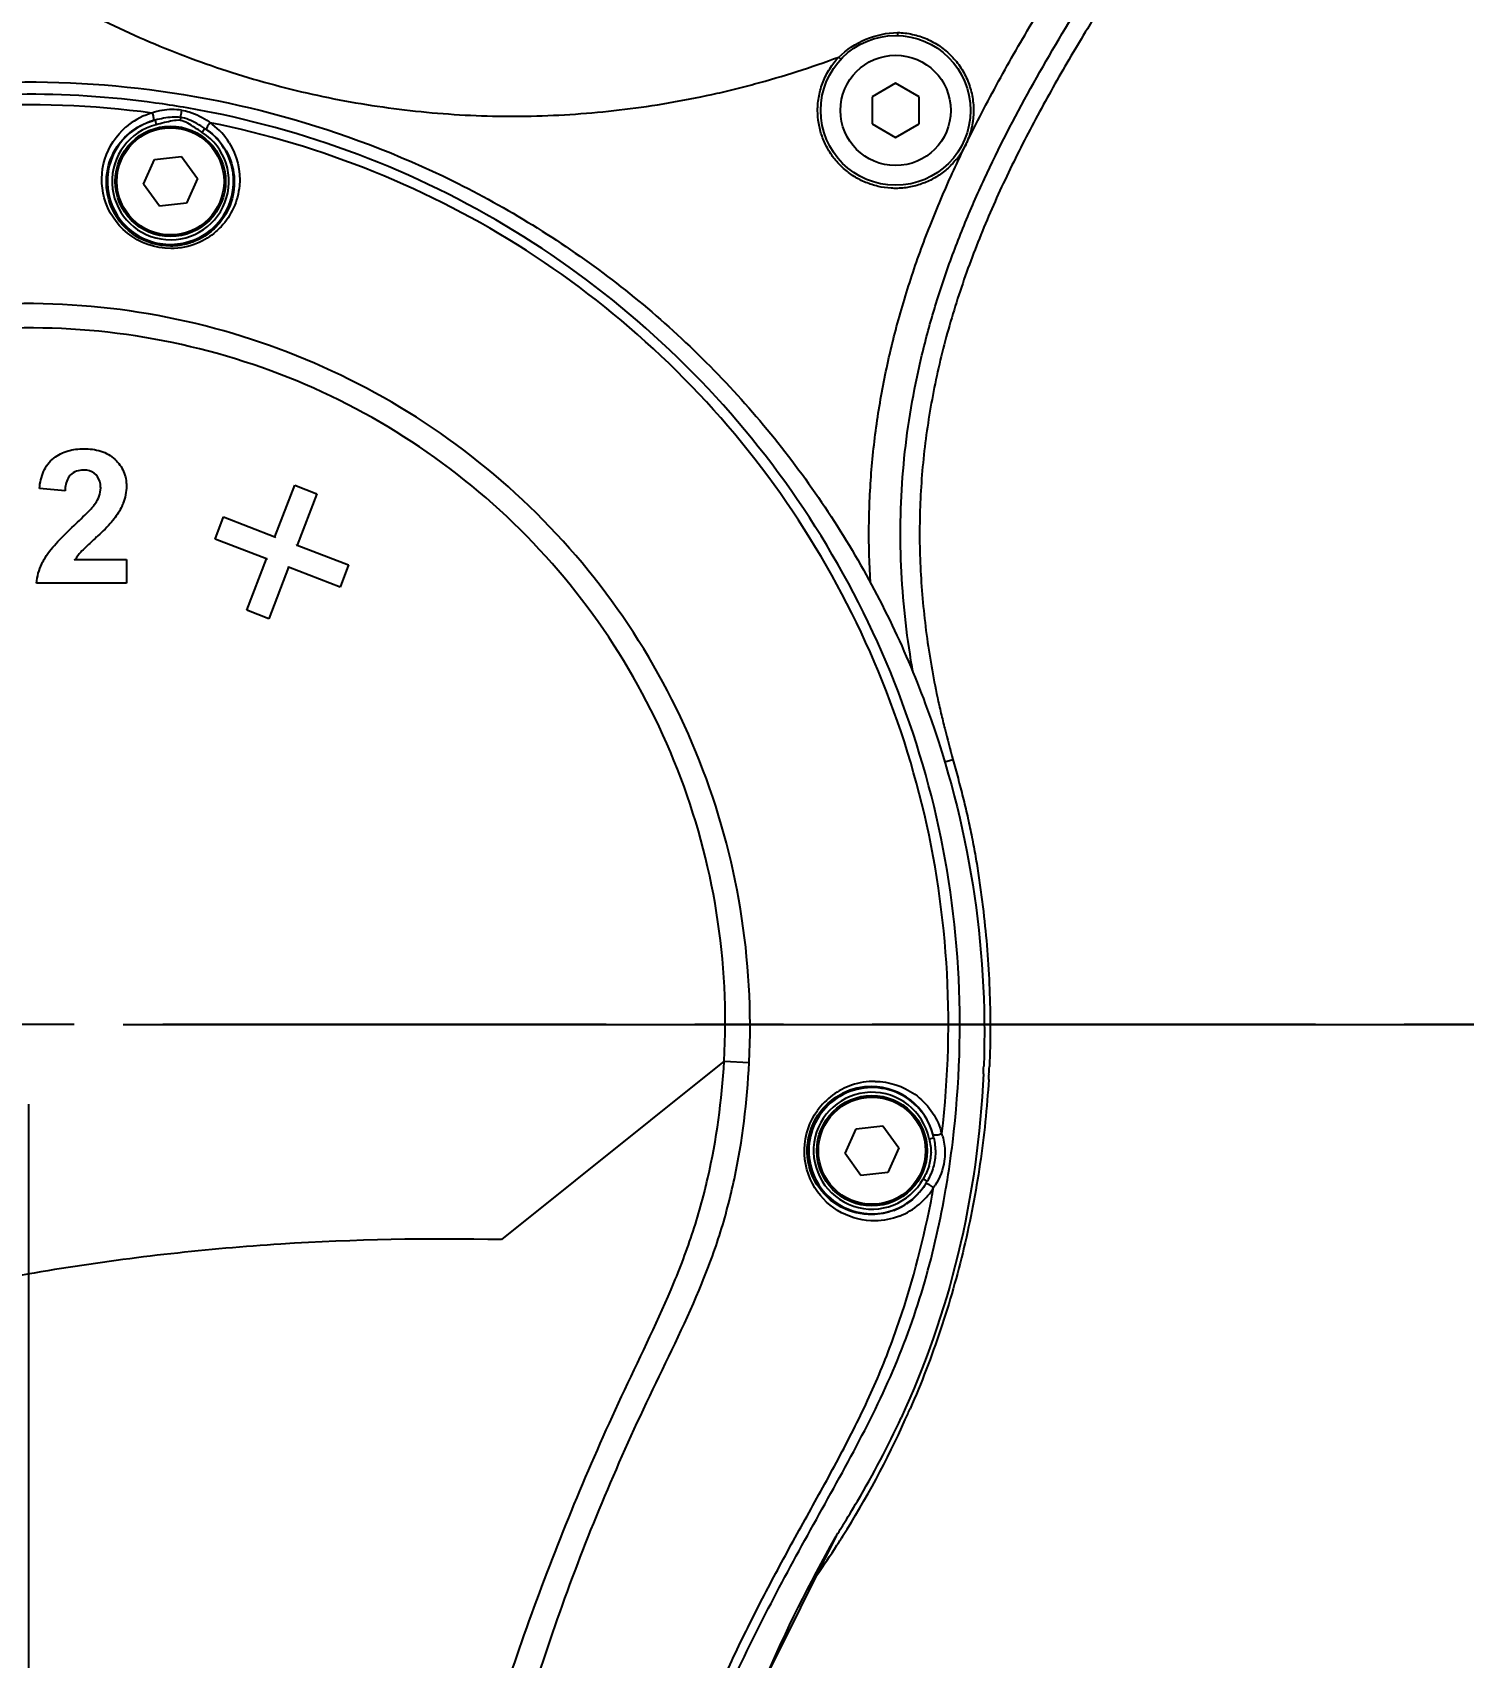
# Model space of a CAD drawing. Header units: millimetres. Extents: x 5828 to 6704, y 123 to 421.
# Drawn here: x 6431.87 to 6437.92, y 252.72 to 259.59 of the extents above; entities that cross this region are included whole.
import ezdxf

# ---------------------------------------------------------------- set-up
doc = ezdxf.new("R2010")
doc.units = ezdxf.units.MM
doc.linetypes.add('CENTER', pattern=[0.6, 0.375, -0.075, 0.075, -0.075])
for name, color, linetype in [('中心线', 7, 'Continuous'), ('外形图', 7, 'Continuous'), ('尺寸标注', 7, 'Continuous')]:
    doc.layers.add(name, color=color, linetype=linetype)
doc.styles.add('微软雅黑', font='msyh.ttc', dxfattribs={"height": 1.5})
doc.dimstyles.new('尺寸标注_1_15比例', dxfattribs={"dimtxt": 1.5, "dimasz": 1.25, "dimexe": 0.5, "dimexo": 0.4, "dimgap": 0.5, "dimtad": 1, "dimdec": 1, "dimlfac": 15, "dimdsep": 46, "dimtxsty": '微软雅黑', "dimcen": 0.09, "dimadec": 0, "dimazin": 0, "dimtp": 0.01, "dimtm": 0.01, "dimtfac": 1, "dimtdec": 1, "dimtofl": 0, "dimtmove": 0, "dimatfit": 3, "dimfxl": 1, "dimtolj": 1, "dimarcsym": 0})

# ---------------------------------------------------------------- blocks, each defined once
blk = doc.blocks.new('*D782')
at = {"layer": 'Defpoints', "color": 0}
for p in [(6420.543, 277.9758), (6438.7833, 233.3949), (6456.6042, 233.3949)]:
    blk.add_point(p, dxfattribs=at)
at = {"layer": '尺寸标注', "color": 0, "lineweight": -2}
for p, q in [((6420.943, 277.9758), (6457.1042, 277.9758)), ((6456.6042, 276.7258), (6456.6042, 234.6449)), ((6439.1833, 233.3949), (6457.1042, 233.3949))]:
    blk.add_line(p, q, dxfattribs=at)
at = {"layer": '尺寸标注', "color": 0}
for points in [[(6456.8126, 276.7258), (6456.3959, 276.7258), (6456.6042, 277.9758)], [(6456.3959, 234.6449), (6456.8126, 234.6449), (6456.6042, 233.3949)]]:
    blk.add_solid(points, dxfattribs=at)
at = {"layer": '尺寸标注', "color": 0, "insert": (6455.3291, 255.6854), "char_height": 1.5, "attachment_point": 5, "rotation": 90, "style": '微软雅黑'}
blk.add_mtext('\\A1;\\A1;668.8', dxfattribs=at)
blk = doc.blocks.new('*D808')
at = {"layer": 'Defpoints', "color": 0}
for p in [(6431.8498, 255.3949), (6441.1977, 255.3949), (6434.1165, 246.0616)]:
    blk.add_point(p, dxfattribs=at)
at = {"layer": '尺寸标注', "color": 0, "lineweight": -2}
for p, q in [((6432.2498, 255.3949), (6441.6977, 255.3949)), ((6441.1977, 247.3116), (6441.1977, 254.1449)), ((6434.5165, 246.0616), (6441.6977, 246.0616))]:
    blk.add_line(p, q, dxfattribs=at)
at = {"layer": '尺寸标注', "color": 0}
for points in [[(6441.4061, 254.1449), (6440.9894, 254.1449), (6441.1977, 255.3949)], [(6440.9894, 247.3116), (6441.4061, 247.3116), (6441.1977, 246.0616)]]:
    blk.add_solid(points, dxfattribs=at)
at = {"layer": '尺寸标注', "color": 0, "insert": (6439.9187, 250.6458), "char_height": 1.5, "attachment_point": 5, "rotation": 90, "style": '微软雅黑'}
blk.add_mtext('\\A1;140', dxfattribs=at)
blk = doc.blocks.new('*D809')
at = {"layer": 'Defpoints', "color": 0}
for p in [(6431.8498, 255.3949), (6431.8498, 248.6615), (6428.9165, 246.0616)]:
    blk.add_point(p, dxfattribs=at)
at = {"layer": '尺寸标注', "color": 0, "lineweight": -2}
for p, q in [((6431.8498, 254.9949), (6431.8498, 248.1615)), ((6428.9165, 246.4616), (6428.9165, 249.1615)), ((6427.6665, 248.6615), (6422.7661, 248.6615)), ((6433.0998, 248.6615), (6434.3498, 248.6615))]:
    blk.add_line(p, q, dxfattribs=at)
at = {"layer": '尺寸标注', "color": 0}
for points in [[(6427.6665, 248.4531), (6427.6665, 248.8698), (6428.9165, 248.6615)], [(6433.0998, 248.8698), (6433.0998, 248.4531), (6431.8498, 248.6615)]]:
    blk.add_solid(points, dxfattribs=at)
at = {"layer": '尺寸标注', "color": 0, "insert": (6424.402, 249.9115), "char_height": 1.5, "attachment_point": 5, "style": '微软雅黑'}
blk.add_mtext('\\A1;44', dxfattribs=at)
blk = doc.blocks.new('*D810')
at = {"layer": 'Defpoints', "color": 0}
for p in [(6431.8498, 255.4588), (6431.8498, 252.0791), (6434.1165, 246.0616)]:
    blk.add_point(p, dxfattribs=at)
at = {"layer": '尺寸标注', "color": 0, "lineweight": -2}
for p, q in [((6431.8498, 255.0588), (6431.8498, 251.5791)), ((6434.1165, 246.4616), (6434.1165, 252.5791)), ((6430.5998, 252.0791), (6422.9124, 252.0791)), ((6435.3665, 252.0791), (6436.6165, 252.0791))]:
    blk.add_line(p, q, dxfattribs=at)
at = {"layer": '尺寸标注', "color": 0}
for points in [[(6430.5998, 251.8708), (6430.5998, 252.2874), (6431.8498, 252.0791)], [(6435.3665, 252.2874), (6435.3665, 251.8708), (6434.1165, 252.0791)]]:
    blk.add_solid(points, dxfattribs=at)
at = {"layer": '尺寸标注', "color": 0, "insert": (6424.4873, 253.3543), "char_height": 1.5, "attachment_point": 5, "style": '微软雅黑'}
blk.add_mtext('\\A1;34', dxfattribs=at)

msp = doc.modelspace()

# ---------------------------------------------------------------- linework, layer by layer
at = {"layer": '中心线', "linetype": 'CENTER', "ltscale": 5}
msp.add_line((6440.2927, 255.3949), (6421.8443, 255.3949), dxfattribs=at)
at = {"layer": '外形图', "color": 7, "linetype": 'Continuous'}
for p, q in [((6435.5248, 259.5911), (6435.5245, 259.5781)), ((6435.5165, 259.3762), (6435.4172, 259.3189)), ((6435.6158, 259.3189), (6435.5165, 259.3762)), ((6435.4172, 259.3189), (6435.4172, 259.2042)), ((6435.6158, 259.2042), (6435.6158, 259.3189)), ((6432.385, 259.2206), (6432.3898, 259.2012)), ((6432.4918, 259.232), (6432.4902, 259.2194)), ((6435.4172, 259.2042), (6435.5165, 259.1469)), ((6435.5165, 259.1469), (6435.6158, 259.2042)), ((6432.5954, 259.1854), (6432.5845, 259.1686)), ((6432.3358, 258.9496), (6432.3824, 259.0543)), ((6432.3824, 259.0543), (6432.4965, 259.0663)), ((6432.4965, 259.0663), (6432.5639, 258.9735)), ((6432.4032, 258.8568), (6432.3358, 258.9496)), ((6432.5639, 258.9735), (6432.5172, 258.8688)), ((6432.5172, 258.8688), (6432.4032, 258.8568)), ((6432.084, 257.8305), (6432.084, 257.8276)), ((6431.9565, 257.7914), (6431.9583, 257.7891)), ((6432.2157, 257.7852), (6432.2137, 257.7831)), ((6432.0271, 257.72), (6432.025, 257.722)), ((6432.0813, 257.7405), (6432.0813, 257.7434)), ((6432.135, 257.7208), (6432.137, 257.7228)), ((6432.8919, 257.4585), (6432.9755, 257.6763)), ((6432.9755, 257.6763), (6433.0689, 257.6405)), ((6432.9755, 257.6763), (6432.9772, 257.6726)), ((6432.0039, 257.652), (6431.8957, 257.6628)), ((6432.1547, 257.6651), (6432.1576, 257.6651)), ((6432.2637, 257.6728), (6432.2608, 257.6728)), ((6433.0689, 257.6405), (6432.9853, 257.4227)), ((6433.0689, 257.6405), (6433.0651, 257.6388)), ((6432.132, 257.5988), (6432.1345, 257.5972)), ((6432.2498, 257.5998), (6432.2471, 257.6009)), ((6432.6382, 257.4488), (6432.6741, 257.5421)), ((6432.6741, 257.5421), (6432.6758, 257.5384)), ((6432.6741, 257.5421), (6432.8919, 257.4585)), ((6432.042, 257.506), (6432.044, 257.5039)), ((6432.2066, 257.5274), (6432.2043, 257.5292)), ((6432.1354, 257.4552), (6432.1334, 257.4574)), ((6432.6382, 257.4488), (6432.642, 257.4504)), ((6432.8561, 257.3651), (6432.6382, 257.4488)), ((6432.8919, 257.4585), (6432.8936, 257.4547)), ((6432.9853, 257.4227), (6432.9815, 257.421)), ((6432.9853, 257.4227), (6433.2031, 257.339)), ((6431.9199, 257.3699), (6431.9224, 257.3684)), ((6432.048, 257.3624), (6432.2637, 257.3624)), ((6432.0701, 257.3925), (6432.068, 257.3945)), ((6432.2637, 257.3624), (6432.2608, 257.3595)), ((6432.2637, 257.3624), (6432.2637, 257.2616)), ((6432.7725, 257.1473), (6432.8561, 257.3651)), ((6432.8561, 257.3651), (6432.8599, 257.3668)), ((6432.9494, 257.3293), (6432.9478, 257.3331)), ((6433.2031, 257.339), (6433.1673, 257.2457)), ((6433.2031, 257.339), (6433.1993, 257.3374)), ((6432.2637, 257.2616), (6432.2608, 257.2645)), ((6432.9494, 257.3293), (6432.8658, 257.1115)), ((6433.1673, 257.2457), (6432.9494, 257.3293)), ((6432.2637, 257.2616), (6431.883, 257.2616)), ((6433.1673, 257.2457), (6433.1656, 257.2495)), ((6432.7725, 257.1473), (6432.7762, 257.149)), ((6432.8658, 257.1115), (6432.7725, 257.1473)), ((6432.8658, 257.1115), (6432.8641, 257.1152)), ((6435.7242, 256.5063), (6435.759, 256.5158)), ((6434.7915, 255.2403), (6433.8498, 254.4854)), ((6434.7915, 255.24), (6434.8972, 255.2343)), ((6435.3025, 254.8496), (6435.3491, 254.9543)), ((6435.3491, 254.9543), (6435.4631, 254.9663)), ((6435.4631, 254.9663), (6435.5305, 254.8735)), ((6435.5305, 254.8735), (6435.4839, 254.7688)), ((6435.6583, 254.9121), (6435.6779, 254.9162)), ((6435.3699, 254.7568), (6435.3025, 254.8496)), ((6435.4839, 254.7688), (6435.3699, 254.7568)), ((6435.6332, 254.7429), (6435.6507, 254.7333)), ((6434.9637, 252.6241), (6435.2674, 253.235)), ((6435.2922, 253.2308), (6435.2872, 253.2227)), ((6435.2926, 253.2305), (6435.2875, 253.2225))]:
    msp.add_line(p, q, dxfattribs=at)
for centre, radius in [((6435.5165, 259.2616), 0.3167), ((6435.5165, 259.2616), 0.2333), ((6432.4498, 258.9616), 0.2333), ((6432.4498, 258.9616), 0.2267), ((6435.4165, 254.8616), 0.2333), ((6435.4165, 254.8616), 0.2267)]:
    msp.add_circle(centre, radius, dxfattribs=at)
for centre, radius, start, end in [((6439.1688, 263.628), 5.6833, 226.76877, 226.90065), ((6432.4595, 259.0001), 0.2653, 99.86214, 109.38232), ((6431.8483, 255.3866), 3.9433, 78.66838, 82.15331), ((6432.4574, 259.0129), 0.2524, 90.35805, 99.90064), ((6432.4569, 259.0028), 0.2625, 81.29358, 90.23493), ((6432.4498, 258.9616), 0.247, 104.05744, 56.96716), ((6432.453, 258.9671), 0.2948, 108.39013, 130.45806), ((6432.4505, 258.9735), 0.288, 107.33235, 108.31165), ((6432.4503, 258.9742), 0.2873, 105.93526, 107.33249), ((6432.4562, 258.9408), 0.2887, 105.31826, 106.30108), ((6432.2937, 258.718), 0.5563, 57.16582, 61.2862), ((6432.4525, 259.0001), 0.2667, 51.62155, 52.88062), ((6432.4533, 258.9733), 0.2877, 52.69417, 55.07058), ((6432.4497, 258.9688), 0.2935, 32.16755, 52.66034), ((6432.4372, 258.9441), 0.2885, 54.69972, 55.68023), ((6432.4831, 256.9435), 0.9286, 128.98149, 129.23728), ((6432.5117, 258.0833), 0.6662, 219.99148, 220.35249), ((6432.1937, 257.1134), 0.2885, 120.33391, 121.45998), ((6432.3353, 256.7615), 0.6743, 131.76325, 132.1346), ((6431.6815, 255.3742), 4.2105, 357.44233, 357.88857), ((6432.0136, 255.3883), 3.9031, 357.01812, 357.49955), ((6435.4262, 254.8594), 0.2954, 108.91104, 144.34239), ((6435.4129, 254.8626), 0.27, 89.24352, 116.40535), ((6435.4263, 254.859), 0.2959, 89.33556, 108.89856), ((6435.4132, 254.8625), 0.2701, 14.30093, 89.29618), ((6431.9989, 255.3891), 3.9179, 356.69629, 357.01822), ((6435.4165, 254.8616), 0.247, 11.81178, 331.30373), ((6435.4165, 254.8616), 0.267, 11.81177, 117.2446), ((6435.4165, 254.8616), 0.267, 143.60281, 196.31923), ((6435.4159, 254.8629), 0.2673, 11.50399, 14.35928), ((6435.4331, 254.862), 0.2877, 14.37667, 16.91452), ((6435.4543, 254.8483), 0.2712, 15.92793, 18.28688), ((6431.7361, 255.3821), 4.0509, 350.52795, 353.1301), ((6435.4896, 254.8507), 0.1768, 342.30263, 0.56623), ((6435.4235, 254.8625), 0.2984, 310.45167, 326.15765), ((6431.3912, 255.4872), 4.3568, 348.7936, 349.6657), ((6435.4293, 254.8583), 0.2912, 326.20407, 328.37582), ((6435.4567, 254.8632), 0.271, 324.45634, 327.15448), ((6431.8706, 255.3606), 3.9147, 350.30502, 350.51425), ((6435.4133, 254.8616), 0.2698, 290.70663, 305.75367), ((6435.4269, 254.8587), 0.2932, 291.17873, 310.42805), ((6431.8667, 255.3889), 4.049, 335.72236, 336.42672), ((6431.8481, 255.3976), 4.0695, 327.82408, 335.71899), ((6431.8369, 255.4041), 4.0825, 327.20327, 327.52985), ((6430.3701, 256.3215), 5.7886, 327.87265, 328.25355), ((6431.8368, 255.4041), 4.0826, 327.52985, 327.69796), ((6431.8373, 255.4038), 4.0819, 325.07369, 327.20328)]:
    msp.add_arc(centre, radius, start, end, dxfattribs=at)
for points, knots in [([(6437.3126, 264.6755), (6437.3297, 264.5869), (6437.3553, 264.454), (6437.3894, 264.2767), (6437.4149, 264.1437), (6437.4401, 264.0107), (6437.465, 263.8776), (6437.4897, 263.7445), (6437.5148, 263.6114), (6437.5403, 263.4784), (6437.5659, 263.3455), (6437.5898, 263.2122), (6437.61, 263.0783), (6437.6252, 262.9437), (6437.6377, 262.7636), (6437.6382, 262.5377), (6437.6139, 262.2677), (6437.5654, 262.001), (6437.4944, 261.7395), (6437.4034, 261.4842), (6437.2957, 261.2356), (6437.1744, 260.9934), (6437.0427, 260.7567), (6436.9037, 260.5243), (6436.7601, 260.2947), (6436.5659, 259.9903), (6436.3723, 259.6855), (6436.1891, 259.3743), (6436.0597, 259.1363), (6435.9414, 258.8926), (6435.8374, 258.6425), (6435.7505, 258.3857), (6435.6834, 258.1232), (6435.638, 257.8559), (6435.616, 257.5858), (6435.6178, 257.3598), (6435.6309, 257.1798), (6435.6464, 257.0452), (6435.667, 256.9113), (6435.6884, 256.8005), (6435.7081, 256.7124), (6435.7294, 256.6247), (6435.7471, 256.5593), (6435.759, 256.5158)], [0, 0, 0, 0, 0.031253, 0.04688, 0.062506, 0.078133, 0.093759, 0.109386, 0.125012, 0.140638, 0.156265, 0.17189, 0.187516, 0.203142, 0.218765, 0.250005, 0.281248, 0.312491, 0.343736, 0.374984, 0.406234, 0.437485, 0.468738, 0.499991, 0.531244, 0.562497, 0.625003, 0.656256, 0.687508, 0.71876, 0.750009, 0.781257, 0.812504, 0.84375, 0.874995, 0.90624, 0.921866, 0.937493, 0.953119, 0.968746, 0.97656, 0.984373, 1, 1, 1, 1]), ([(6430.303, 261.6134), (6430.3516, 261.4993), (6430.4329, 261.3313), (6430.5567, 261.1158), (6430.6574, 260.9586), (6430.7655, 260.8063), (6430.9191, 260.6105), (6431.1285, 260.3798), (6431.4048, 260.1282), (6431.6541, 259.9414), (6431.8635, 259.8068), (6432.0252, 259.7134), (6432.1912, 259.628), (6432.3611, 259.5505), (6432.5345, 259.4812), (6432.711, 259.4203), (6432.8902, 259.3679), (6433.1322, 259.3094), (6433.3781, 259.2685), (6433.6259, 259.245), (6433.8124, 259.2364), (6433.9991, 259.237), (6434.1856, 259.2465), (6434.3714, 259.2649), (6434.5561, 259.292), (6434.7089, 259.3217), (6434.8301, 259.3497), (6434.9507, 259.3808), (6435.0999, 259.425), (6435.2175, 259.4656), (6435.2759, 259.4871)], [0, 0, 0, 0, 0.062319, 0.093572, 0.124829, 0.156087, 0.187346, 0.249845, 0.312344, 0.374843, 0.406102, 0.437361, 0.468619, 0.499878, 0.531136, 0.562395, 0.593654, 0.624912, 0.687412, 0.71867, 0.749929, 0.781187, 0.812446, 0.843705, 0.874963, 0.906222, 0.921853, 0.937483, 0.968741, 1, 1, 1, 1]), ([(6435.8134, 259.117), (6435.8354, 259.1622), (6435.8807, 259.2521), (6435.9755, 259.4296), (6436.1509, 259.735), (6436.3122, 259.9903), (6436.4201, 260.1601)], [0, 0, 0, 0, 0.125003, 0.250007, 0.500005, 1, 1, 1, 1]), ([(6435.5906, 256.8822), (6435.5781, 256.9527), (6435.5571, 257.0943), (6435.5388, 257.3084), (6435.535, 257.5231), (6435.5459, 257.7377), (6435.5713, 257.951), (6435.6107, 258.1622), (6435.6634, 258.3704), (6435.7284, 258.5751), (6435.8046, 258.7759), (6435.9194, 259.0382), (6436.0839, 259.3563), (6436.3027, 259.7259), (6436.4558, 259.9678), (6436.5326, 260.0886)], [0, 0, 0, 0, 0.0625, 0.124998, 0.187495, 0.249993, 0.31249, 0.374989, 0.437488, 0.499988, 0.56249, 0.624993, 0.749983, 0.874988, 1, 1, 1, 1]), ([(6435.2759, 259.4871), (6435.3086, 259.5191), (6435.3874, 259.5702), (6435.4791, 259.5903), (6435.5248, 259.5912)], [0, 0, 0, 0, 0.499975, 1, 1, 1, 1]), ([(6435.5248, 259.5911), (6435.5354, 259.5909), (6435.5566, 259.5893), (6435.5985, 259.5821), (6435.6492, 259.5656), (6435.6958, 259.5396), (6435.7296, 259.5138), (6435.7607, 259.4849), (6435.7941, 259.4432), (6435.8238, 259.3866), (6435.8421, 259.3253), (6435.8462, 259.2828), (6435.8462, 259.2616)], [0, 0, 0, 0, 0.062555, 0.12511, 0.250072, 0.375036, 0.437591, 0.500146, 0.625109, 0.750073, 0.875035, 1, 1, 1, 1]), ([(6435.1868, 259.2616), (6435.1868, 259.2822), (6435.1907, 259.3237), (6435.2081, 259.3836), (6435.2364, 259.4391), (6435.2619, 259.472), (6435.2761, 259.4871)], [0, 0, 0, 0, 0.250001, 0.499999, 0.749997, 1, 1, 1, 1]), ([(6427.8458, 255.8559), (6427.9065, 256.3619), (6428.2316, 257.3593), (6429.0741, 258.3595), (6429.9302, 258.9268), (6430.6433, 259.2245), (6431.3998, 259.3818), (6432.1723, 259.3935), (6432.9332, 259.2597), (6433.6554, 258.9852), (6434.3128, 258.5792), (6434.8818, 258.0564), (6435.341, 257.435), (6435.6737, 256.7375), (6435.8673, 255.9897), (6435.8985, 255.4748), (6435.8891, 255.219)], [0, 0, 0, 0, 0.124558, 0.249131, 0.311704, 0.374277, 0.43685, 0.499423, 0.561996, 0.624569, 0.687143, 0.749716, 0.812289, 0.87486, 0.937431, 1, 1, 1, 1]), ([(6432.3867, 259.2929), (6432.0041, 259.3457), (6431.2186, 259.3382), (6430.0983, 258.984), (6429.1291, 258.3199), (6428.6388, 257.706), (6428.4447, 257.3722)], [0, 0, 0, 0, 0.250003, 0.499998, 0.749998, 1, 1, 1, 1]), ([(6432.3714, 259.2504), (6432.1208, 259.2841), (6431.6115, 259.3024), (6430.8579, 259.1812), (6430.1419, 258.9151), (6429.277, 258.3846), (6428.4157, 257.4198), (6428.0731, 256.4415), (6428.0012, 255.9432)], [0, 0, 0, 0, 0.125283, 0.2506, 0.375885, 0.501184, 0.750581, 1, 1, 1, 1]), ([(6432.4963, 259.2623), (6432.4961, 259.2605), (6432.4948, 259.2503), (6432.4933, 259.2402), (6432.4918, 259.232)], [0, 0, 0, 0, 0.185142, 1, 1, 1, 1]), ([(6432.4966, 259.2623), (6432.5077, 259.2606), (6432.5493, 259.2515), (6432.5884, 259.2317), (6432.6134, 259.2128)], [0, 0, 0, 0, 0.262294, 1, 1, 1, 1]), ([(6435.8134, 259.117), (6435.8114, 259.1128), (6435.808, 259.1068), (6435.8032, 259.0989), (6435.7997, 259.0929), (6435.7961, 259.087), (6435.7912, 259.0792), (6435.7847, 259.0696), (6435.7764, 259.0586), (6435.7647, 259.0442), (6435.749, 259.0273), (6435.7285, 259.0086), (6435.6993, 258.9861), (6435.6593, 258.9627), (6435.6073, 258.943), (6435.5618, 258.9341), (6435.5249, 258.9316), (6435.488, 258.9322), (6435.4421, 258.9388), (6435.3892, 258.9558), (6435.3398, 258.9814), (6435.2955, 259.0149), (6435.2573, 259.0553), (6435.2265, 259.1016), (6435.2038, 259.1523), (6435.1899, 259.2061), (6435.1868, 259.2431), (6435.1868, 259.2616)], [0, 0, 0, 0, 0.015634, 0.023459, 0.031282, 0.0391, 0.046916, 0.062554, 0.078194, 0.093832, 0.125102, 0.156372, 0.187642, 0.250126, 0.312612, 0.375096, 0.406366, 0.437636, 0.500121, 0.562606, 0.625091, 0.687575, 0.75006, 0.812545, 0.87503, 0.937515, 1, 1, 1, 1]), ([(6435.8462, 259.2616), (6435.8462, 259.2491), (6435.8451, 259.2304), (6435.8416, 259.2058), (6435.8379, 259.1874), (6435.834, 259.1724), (6435.8304, 259.1605), (6435.8274, 259.1516), (6435.824, 259.1429), (6435.8205, 259.1342), (6435.8172, 259.1255), (6435.8148, 259.1198), (6435.8134, 259.117)], [0, 0, 0, 0, 0.249915, 0.374922, 0.499932, 0.624935, 0.687461, 0.749967, 0.812448, 0.874965, 0.93752, 1, 1, 1, 1]), ([(6432.4516, 258.6773), (6432.3865, 258.6771), (6432.2578, 258.7223), (6432.1545, 258.8824), (6432.1569, 259.0594), (6432.2204, 259.1562), (6432.2617, 259.1915)], [0, 0, 0, 0, 0.278834, 0.533759, 0.767074, 1, 1, 1, 1]), ([(6432.211, 259.0863), (6432.2273, 259.1165), (6432.2737, 259.1736), (6432.3394, 259.2075), (6432.3752, 259.2179)], [0, 0, 0, 0, 0.479598, 1, 1, 1, 1]), ([(6432.3714, 259.2504), (6432.3744, 259.2453), (6432.3774, 259.2353), (6432.3791, 259.2238), (6432.3769, 259.2197)], [0, 0, 0, 0, 0.563176, 1, 1, 1, 1]), ([(6432.3769, 259.2197), (6432.3766, 259.2192), (6432.376, 259.2183), (6432.375, 259.2179), (6432.3745, 259.2179)], [0, 0, 0, 0, 0.549725, 1, 1, 1, 1]), ([(6432.618, 259.2092), (6432.6135, 259.2053), (6432.6074, 259.1968), (6432.6021, 259.1864), (6432.6028, 259.1819)], [0, 0, 0, 0, 0.564217, 1, 1, 1, 1]), ([(6435.7118, 254.9334), (6435.7698, 255.4107), (6435.7052, 256.3966), (6435.0767, 257.731), (6434.0058, 258.7455), (6433.0895, 259.1147), (6432.618, 259.2092)], [0, 0, 0, 0, 0.250013, 0.499998, 0.74998, 1, 1, 1, 1]), ([(6435.7579, 254.8976), (6435.7874, 255.1416), (6435.8042, 255.6358), (6435.653, 256.6093), (6435.1238, 257.747), (6434.2125, 258.6097), (6433.3379, 259.0626), (6432.864, 259.2047), (6432.6231, 259.253)], [0, 0, 0, 0, 0.125348, 0.250526, 0.50001, 0.749455, 0.874726, 1, 1, 1, 1]), ([(6432.2634, 259.1527), (6432.2175, 259.1083), (6432.158, 258.9796), (6432.2212, 258.7802), (6432.4011, 258.6732), (6432.5398, 258.7022), (6432.5936, 258.7365)], [0, 0, 0, 0, 0.250003, 0.49999, 0.749995, 1, 1, 1, 1]), ([(6432.6825, 258.8306), (6432.7142, 258.8869), (6432.736, 259.029), (6432.653, 259.1456), (6432.5999, 259.1825)], [0, 0, 0, 0, 0.49984, 1, 1, 1, 1]), ([(6432.6028, 259.1819), (6432.6029, 259.1814), (6432.6031, 259.1806), (6432.6036, 259.18), (6432.6039, 259.1797)], [0, 0, 0, 0, 0.545306, 1, 1, 1, 1]), ([(6432.6039, 259.1796), (6432.6369, 259.1563), (6432.6916, 259.0971), (6432.7261, 258.9851), (6432.714, 258.871), (6432.6751, 258.8041), (6432.6494, 258.7759)], [0, 0, 0, 0, 0.265497, 0.509329, 0.748975, 1, 1, 1, 1]), ([(6432.6981, 259.1251), (6432.7313, 259.0723), (6432.7637, 258.9401), (6432.707, 258.8159), (6432.6637, 258.7697)], [0, 0, 0, 0, 0.49581, 1, 1, 1, 1]), ([(6432.4498, 258.6876), (6432.3981, 258.6875), (6432.296, 258.7176), (6432.1973, 258.8302), (6432.1683, 258.9648), (6432.1914, 259.0499), (6432.211, 259.0863)], [0, 0, 0, 0, 0.280859, 0.540625, 0.775672, 1, 1, 1, 1]), ([(6435.4104, 257.2629), (6435.4053, 257.3427), (6435.401, 257.5027), (6435.4121, 257.7425), (6435.4406, 257.9809), (6435.4859, 258.2167), (6435.547, 258.4489), (6435.6228, 258.6767), (6435.6968, 258.8625), (6435.7618, 259.0087), (6435.796, 259.081), (6435.8134, 259.117)], [0, 0, 0, 0, 0.124994, 0.249987, 0.374982, 0.499978, 0.624976, 0.749978, 0.874982, 0.937491, 1, 1, 1, 1]), ([(6432.6494, 258.7759), (6432.6431, 258.769), (6432.616, 258.7421), (6432.583, 258.721), (6432.5564, 258.7096)], [0, 0, 0, 0, 0.242319, 1, 1, 1, 1]), ([(6432.5564, 258.7096), (6432.5481, 258.7061), (6432.514, 258.6935), (6432.4773, 258.6876), (6432.4498, 258.6876)], [0, 0, 0, 0, 0.245728, 1, 1, 1, 1]), ([(6432.6637, 258.7697), (6432.6569, 258.7624), (6432.6276, 258.7341), (6432.5923, 258.712), (6432.5639, 258.7001)], [0, 0, 0, 0, 0.243297, 1, 1, 1, 1]), ([(6434.8972, 255.2343), (6434.9079, 255.4508), (6434.8831, 255.8875), (6434.7089, 256.519), (6434.4047, 257.0997), (6433.9848, 257.6027), (6433.4676, 258.0054), (6432.8767, 258.2887), (6432.2396, 258.4419), (6431.5844, 258.4572), (6430.9409, 258.3332), (6430.3385, 258.075), (6429.8046, 257.6949), (6429.3631, 257.2107), (6429.0337, 256.644), (6428.8687, 256.1227), (6428.8041, 255.6933), (6428.7838, 255.2595), (6428.8028, 254.9347), (6428.8081, 254.7181)], [0, 0, 0, 0, 0.062488, 0.125008, 0.187499, 0.250004, 0.312502, 0.375004, 0.437507, 0.500007, 0.562505, 0.625005, 0.687508, 0.750007, 0.812512, 0.875018, 0.906308, 0.937532, 1, 1, 1, 1]), ([(6434.7915, 255.2403), (6434.8035, 255.4496), (6434.7816, 255.8722), (6434.615, 256.4835), (6434.322, 257.0456), (6433.9163, 257.5324), (6433.416, 257.9217), (6432.8441, 258.1947), (6432.2274, 258.3408), (6431.5937, 258.3528), (6430.9721, 258.2292), (6430.3911, 257.9757), (6429.8774, 257.6047), (6429.4534, 257.1337), (6429.138, 256.5839), (6428.9807, 256.0791), (6428.9197, 255.6636), (6428.9014, 255.2441), (6428.9205, 254.9301), (6428.9258, 254.7206)], [0, 0, 0, 0, 0.062487, 0.125008, 0.187498, 0.250002, 0.3125, 0.375001, 0.437504, 0.500003, 0.562502, 0.625002, 0.687506, 0.750006, 0.812511, 0.875019, 0.906309, 0.937532, 1, 1, 1, 1]), ([(6431.9565, 257.7914), (6431.9743, 257.805), (6432.0158, 257.8254), (6432.0613, 257.8305), (6432.084, 257.8305)], [0, 0, 0, 0, 0.496689, 1, 1, 1, 1]), ([(6432.084, 257.8305), (6432.1079, 257.8305), (6432.1557, 257.8253), (6432.1987, 257.8013), (6432.2157, 257.7852)], [0, 0, 0, 0, 0.505925, 1, 1, 1, 1]), ([(6431.8957, 257.6628), (6431.8982, 257.6872), (6431.908, 257.7353), (6431.9375, 257.7768), (6431.9565, 257.7914)], [0, 0, 0, 0, 0.506768, 1, 1, 1, 1]), ([(6432.2157, 257.7852), (6432.2308, 257.7709), (6432.2563, 257.7361), (6432.2637, 257.6937), (6432.2637, 257.6728)], [0, 0, 0, 0, 0.499359, 1, 1, 1, 1]), ([(6432.0271, 257.72), (6432.0232, 257.716), (6432.009, 257.6959), (6432.0051, 257.6706), (6432.0039, 257.652)], [0, 0, 0, 0, 0.229734, 1, 1, 1, 1]), ([(6432.135, 257.7208), (6432.1249, 257.7308), (6432.1056, 257.7394), (6432.0863, 257.7405), (6432.0813, 257.7405)], [0, 0, 0, 0, 0.736842, 1, 1, 1, 1]), ([(6432.1547, 257.6651), (6432.1547, 257.6704), (6432.1536, 257.6903), (6432.1453, 257.7104), (6432.135, 257.7208)], [0, 0, 0, 0, 0.267769, 1, 1, 1, 1]), ([(6432.042, 257.506), (6432.0624, 257.525), (6432.0934, 257.5549), (6432.1236, 257.5861), (6432.132, 257.5988)], [0, 0, 0, 0, 0.646033, 1, 1, 1, 1]), ([(6432.2498, 257.5998), (6432.2473, 257.5935), (6432.2356, 257.5679), (6432.2197, 257.5443), (6432.2066, 257.5274)], [0, 0, 0, 0, 0.238885, 1, 1, 1, 1]), ([(6431.9199, 257.3699), (6431.935, 257.3946), (6431.975, 257.4414), (6432.0185, 257.4842), (6432.042, 257.506)], [0, 0, 0, 0, 0.474397, 1, 1, 1, 1]), ([(6432.2066, 257.5274), (6432.2029, 257.5227), (6432.1807, 257.4971), (6432.1559, 257.4741), (6432.1354, 257.4552)], [0, 0, 0, 0, 0.176276, 1, 1, 1, 1]), ([(6432.1354, 257.4552), (6432.1282, 257.4486), (6432.1062, 257.428), (6432.0839, 257.4077), (6432.0701, 257.3925)], [0, 0, 0, 0, 0.321874, 1, 1, 1, 1]), ([(6431.883, 257.2616), (6431.8859, 257.2899), (6431.8966, 257.3278), (6431.9148, 257.3615), (6431.9199, 257.3699)], [0, 0, 0, 0, 0.744473, 1, 1, 1, 1]), ([(6435.759, 256.5158), (6435.7662, 256.4894), (6435.7806, 256.4367), (6435.7979, 256.3705), (6435.8109, 256.3174), (6435.8233, 256.2642), (6435.8376, 256.1973), (6435.8528, 256.1167), (6435.8662, 256.0357), (6435.8778, 255.9545), (6435.8914, 255.846), (6435.9046, 255.7099), (6435.9145, 255.5461), (6435.9178, 255.3821), (6435.9154, 255.2727), (6435.913, 255.218)], [0, 0, 0, 0, 0.062502, 0.125003, 0.156253, 0.187504, 0.25001, 0.312515, 0.375017, 0.437519, 0.50002, 0.625016, 0.750012, 0.875006, 1, 1, 1, 1]), ([(6433.3065, 247.5392), (6433.2876, 247.8611), (6433.268, 248.5137), (6433.2925, 249.4981), (6433.3698, 250.323), (6433.4711, 250.9789), (6433.5652, 251.4678), (6433.6785, 251.9526), (6433.8148, 252.4316), (6433.9744, 252.9032), (6434.1543, 253.3674), (6434.3544, 253.8235), (6434.5389, 254.1953), (6434.6594, 254.5052), (6434.7482, 254.8257), (6434.782, 255.0743), (6434.7915, 255.2403)], [0, 0, 0, 0, 0.121981, 0.246806, 0.372246, 0.435005, 0.49777, 0.560527, 0.623279, 0.686038, 0.748769, 0.811536, 0.874355, 0.905694, 0.937115, 1, 1, 1, 1]), ([(6433.3921, 247.5783), (6433.3837, 247.8994), (6433.3841, 248.5488), (6433.4264, 249.5267), (6433.5225, 250.5096), (6433.6607, 251.3225), (6433.8095, 251.9648), (6433.9407, 252.4416), (6434.0931, 252.912), (6434.2708, 253.3736), (6434.4734, 253.8249), (6434.6588, 254.1933), (6434.7758, 254.5021), (6434.8592, 254.8219), (6434.8891, 255.0693), (6434.8972, 255.2343)], [0, 0, 0, 0, 0.122241, 0.247106, 0.372504, 0.497938, 0.560664, 0.623406, 0.686137, 0.748826, 0.811585, 0.874384, 0.905698, 0.937108, 1, 1, 1, 1]), ([(6435.4297, 255.1549), (6435.4884, 255.1542), (6435.6132, 255.1147), (6435.6899, 255.0064), (6435.7084, 254.9457)], [0, 0, 0, 0, 0.480601, 1, 1, 1, 1]), ([(6435.8877, 255.1863), (6435.8762, 254.9292), (6435.8074, 254.4296), (6435.642, 253.9532), (6435.54, 253.7322)], [0, 0, 0, 0, 0.513954, 1, 1, 1, 1]), ([(6435.9102, 255.1633), (6435.9033, 255.0435), (6435.8785, 254.8045), (6435.8107, 254.4506), (6435.712, 254.104), (6435.6258, 253.8796), (6435.5778, 253.7697)], [0, 0, 0, 0, 0.25, 0.500002, 0.750001, 1, 1, 1, 1]), ([(6435.1994, 255.0279), (6435.2058, 255.0362), (6435.2324, 255.0667), (6435.266, 255.0911), (6435.2929, 255.1044)], [0, 0, 0, 0, 0.259626, 1, 1, 1, 1]), ([(6435.4296, 254.5652), (6435.3811, 254.5646), (6435.2792, 254.589), (6435.16, 254.7005), (6435.1133, 254.869), (6435.1525, 254.9847), (6435.1861, 255.0317)], [0, 0, 0, 0, 0.226845, 0.466749, 0.730078, 1, 1, 1, 1]), ([(6435.4165, 254.5917), (6435.372, 254.5911), (6435.278, 254.6136), (6435.1673, 254.7176), (6435.1258, 254.8766), (6435.1661, 254.9848), (6435.1994, 255.0279)], [0, 0, 0, 0, 0.223303, 0.461499, 0.727237, 1, 1, 1, 1]), ([(6435.6816, 254.9267), (6435.6807, 254.9267), (6435.6785, 254.9269), (6435.6754, 254.9277), (6435.6749, 254.9292)], [0, 0, 0, 0, 0.35662, 1, 1, 1, 1]), ([(6435.7118, 254.9334), (6435.7045, 254.9299), (6435.6943, 254.9272), (6435.6839, 254.9265), (6435.6816, 254.9267)], [0, 0, 0, 0, 0.780145, 1, 1, 1, 1]), ([(6435.6779, 254.9162), (6435.6821, 254.8958), (6435.6879, 254.8541), (6435.6817, 254.8121), (6435.6759, 254.792)], [0, 0, 0, 0, 0.49851, 1, 1, 1, 1]), ([(6435.7249, 254.8549), (6435.7249, 254.8425), (6435.7216, 254.794), (6435.704, 254.7465), (6435.6844, 254.7162)], [0, 0, 0, 0, 0.255814, 1, 1, 1, 1]), ([(6435.6457, 254.7246), (6435.6408, 254.7163), (6435.6201, 254.6855), (6435.5933, 254.6587), (6435.571, 254.6426)], [0, 0, 0, 0, 0.258987, 1, 1, 1, 1]), ([(6435.6449, 254.7214), (6435.6446, 254.7213), (6435.6439, 254.7211), (6435.6434, 254.7207), (6435.6433, 254.7205)], [0, 0, 0, 0, 0.547401, 1, 1, 1, 1]), ([(6435.6772, 254.7056), (6435.672, 254.7104), (6435.6619, 254.7164), (6435.6498, 254.7224), (6435.6449, 254.7214)], [0, 0, 0, 0, 0.582283, 1, 1, 1, 1]), ([(6434.3078, 248.5423), (6434.2838, 248.8069), (6434.2498, 249.3397), (6434.2555, 250.1424), (6434.3337, 250.9448), (6434.466, 251.6047), (6434.6214, 252.1195), (6434.7677, 252.4951), (6434.9409, 252.859), (6435.1312, 253.2147), (6435.3298, 253.5655), (6435.5121, 253.9252), (6435.6479, 254.3057), (6435.7067, 254.5686), (6435.7294, 254.7014)], [0, 0, 0, 0, 0.123855, 0.248708, 0.373786, 0.499099, 0.561724, 0.624233, 0.686788, 0.749494, 0.812229, 0.874719, 0.937209, 1, 1, 1, 1]), ([(6434.2592, 250.496), (6434.2922, 250.8616), (6434.3799, 251.4082), (6434.5786, 252.1161), (6434.7465, 252.5446), (6434.9055, 252.8758), (6435.0331, 253.1203), (6435.1672, 253.3614), (6435.3001, 253.6028), (6435.4226, 253.8499), (6435.5581, 254.192), (6435.6291, 254.4599), (6435.6648, 254.6405)], [0, 0, 0, 0, 0.249774, 0.374863, 0.499741, 0.562222, 0.624775, 0.68736, 0.74988, 0.812296, 0.874801, 1, 1, 1, 1]), ([(6433.8498, 254.4854), (6433.5388, 254.492), (6432.9156, 254.4803), (6432.141, 254.3954), (6431.5288, 254.2817), (6430.9236, 254.1354), (6430.4779, 253.9952), (6430.1832, 253.8952)], [0, 0, 0, 0, 0.249961, 0.499998, 0.625013, 0.749999, 1, 1, 1, 1]), ([(6435.2926, 253.2758), (6435.3139, 253.3101), (6435.4035, 253.4582), (6435.4847, 253.6115), (6435.54, 253.7322)], [0, 0, 0, 0, 0.233116, 1, 1, 1, 1]), ([(6435.2613, 253.2247), (6435.2641, 253.2295), (6435.2677, 253.2357), (6435.2714, 253.2418), (6435.2723, 253.2432)], [0, 0, 0, 0, 0.771536, 1, 1, 1, 1])]:
    msp.add_open_spline(points, degree=3, knots=knots, dxfattribs=at)
for points in [[(6432.3799, 259.2193), (6432.3369, 259.2072), (6432.2956, 259.1838), (6432.2634, 259.1527)], [(6432.385, 259.2206), (6432.3817, 259.2198), (6432.3785, 259.2189), (6432.3752, 259.2179)], [(6432.4576, 259.2329), (6432.4331, 259.2313), (6432.4088, 259.2265), (6432.385, 259.2206)], [(6432.4583, 259.2174), (6432.4352, 259.2131), (6432.4126, 259.2069), (6432.3898, 259.2012)], [(6432.4918, 259.232), (6432.4805, 259.2336), (6432.469, 259.2337), (6432.4576, 259.2329)], [(6432.4902, 259.2194), (6432.4797, 259.2207), (6432.4688, 259.2193), (6432.4583, 259.2174)], [(6432.5524, 259.1894), (6432.5331, 259.2019), (6432.5131, 259.2165), (6432.4902, 259.2194)], [(6432.561, 259.2059), (6432.5394, 259.2177), (6432.5162, 259.2286), (6432.4918, 259.232)], [(6432.5845, 259.1686), (6432.5738, 259.1756), (6432.5631, 259.1825), (6432.5524, 259.1894)], [(6432.6038, 259.1797), (6432.6011, 259.1816), (6432.5982, 259.1836), (6432.5954, 259.1854)], [(6432.5936, 258.7365), (6432.6299, 258.7598), (6432.6614, 258.793), (6432.6825, 258.8306)], [(6432.5639, 258.7001), (6432.5287, 258.6853), (6432.4898, 258.6774), (6432.4516, 258.6773)], [(6432.0813, 257.7405), (6432.062, 257.7405), (6432.0406, 257.7338), (6432.0271, 257.72)], [(6432.132, 257.5988), (6432.1451, 257.6182), (6432.1547, 257.6417), (6432.1547, 257.6651)], [(6432.2637, 257.6728), (6432.2637, 257.648), (6432.259, 257.6228), (6432.2498, 257.5998)], [(6432.0701, 257.3925), (6432.0618, 257.3833), (6432.0541, 257.3733), (6432.048, 257.3624)], [(6435.2943, 255.0989), (6435.2582, 255.0804), (6435.2257, 255.0527), (6435.2016, 255.02)], [(6435.6583, 254.9121), (6435.6624, 254.8925), (6435.6661, 254.8725), (6435.6664, 254.8525)], [(6435.7151, 254.9227), (6435.7214, 254.9008), (6435.7248, 254.8777), (6435.7249, 254.8549)], [(6435.658, 254.797), (6435.652, 254.7781), (6435.6427, 254.7603), (6435.6332, 254.7429)], [(6435.6759, 254.792), (6435.6699, 254.7716), (6435.6609, 254.752), (6435.6507, 254.7333)], [(6435.1603, 254.7865), (6435.1717, 254.7476), (6435.2132, 254.6739), (6435.3176, 254.6033), (6435.4423, 254.5861), (6435.5226, 254.613), (6435.557, 254.6345)], [(6435.557, 254.6345), (6435.5928, 254.6568), (6435.6238, 254.6886), (6435.6457, 254.7246)], [(6435.6432, 254.7205), (6435.6458, 254.7247), (6435.6483, 254.729), (6435.6507, 254.7333)], [(6435.5088, 254.6092), (6435.4795, 254.5981), (6435.4478, 254.5921), (6435.4165, 254.5917)], [(6435.5328, 254.5852), (6435.5002, 254.5725), (6435.4647, 254.5656), (6435.4296, 254.5652)], [(6434.9647, 252.6272), (6435.0525, 252.8315), (6435.1525, 253.0308), (6435.2613, 253.2247)], [(6435.2613, 253.2247), (6435.2633, 253.2282), (6435.2654, 253.2316), (6435.2674, 253.2351)]]:
    msp.add_open_spline(points, degree=3, dxfattribs=at)

# ---------------------------------------------------------------- dimensions: what is measured, and where the dimension line sits
at = {"layer": '尺寸标注'}
dim = msp.add_linear_dim(base=(6456.6042, 233.3949), p1=(6420.543, 277.9758), p2=(6438.7833, 233.3949), angle=90, text='\\A1;668.8', dimstyle='尺寸标注_1_15比例', override={"dimtxsty": '微软雅黑'}, dxfattribs=at)
dim.commit()
dim.dimension.update_dxf_attribs({"geometry": '*D782', "text_midpoint": (6455.3291, 255.6854)})
for base, p1, p2, picture, middle in [((6431.8498, 252.0791), (6434.1165, 246.0616), (6431.8498, 255.4588), '*D810', (6424.4873, 252.0791)), ((6431.8498, 248.6615), (6428.9165, 246.0616), (6431.8498, 255.3949), '*D809', (6424.402, 248.6615))]:
    dim = msp.add_linear_dim(base=base, p1=p1, p2=p2, dimstyle='尺寸标注_1_15比例', dxfattribs=at)
    dim.commit()
    dim.dimension.update_dxf_attribs({"geometry": picture, "text_midpoint": middle, "dimtype": 160})
dim = msp.add_linear_dim(base=(6441.1977, 255.3949), p1=(6434.1165, 246.0616), p2=(6431.8498, 255.3949), angle=90, dimstyle='尺寸标注_1_15比例', dxfattribs=at)
dim.commit()
dim.dimension.update_dxf_attribs({"geometry": '*D808', "text_midpoint": (6441.1977, 250.6458), "dimtype": 160})

doc.saveas('drawing.dxf')
